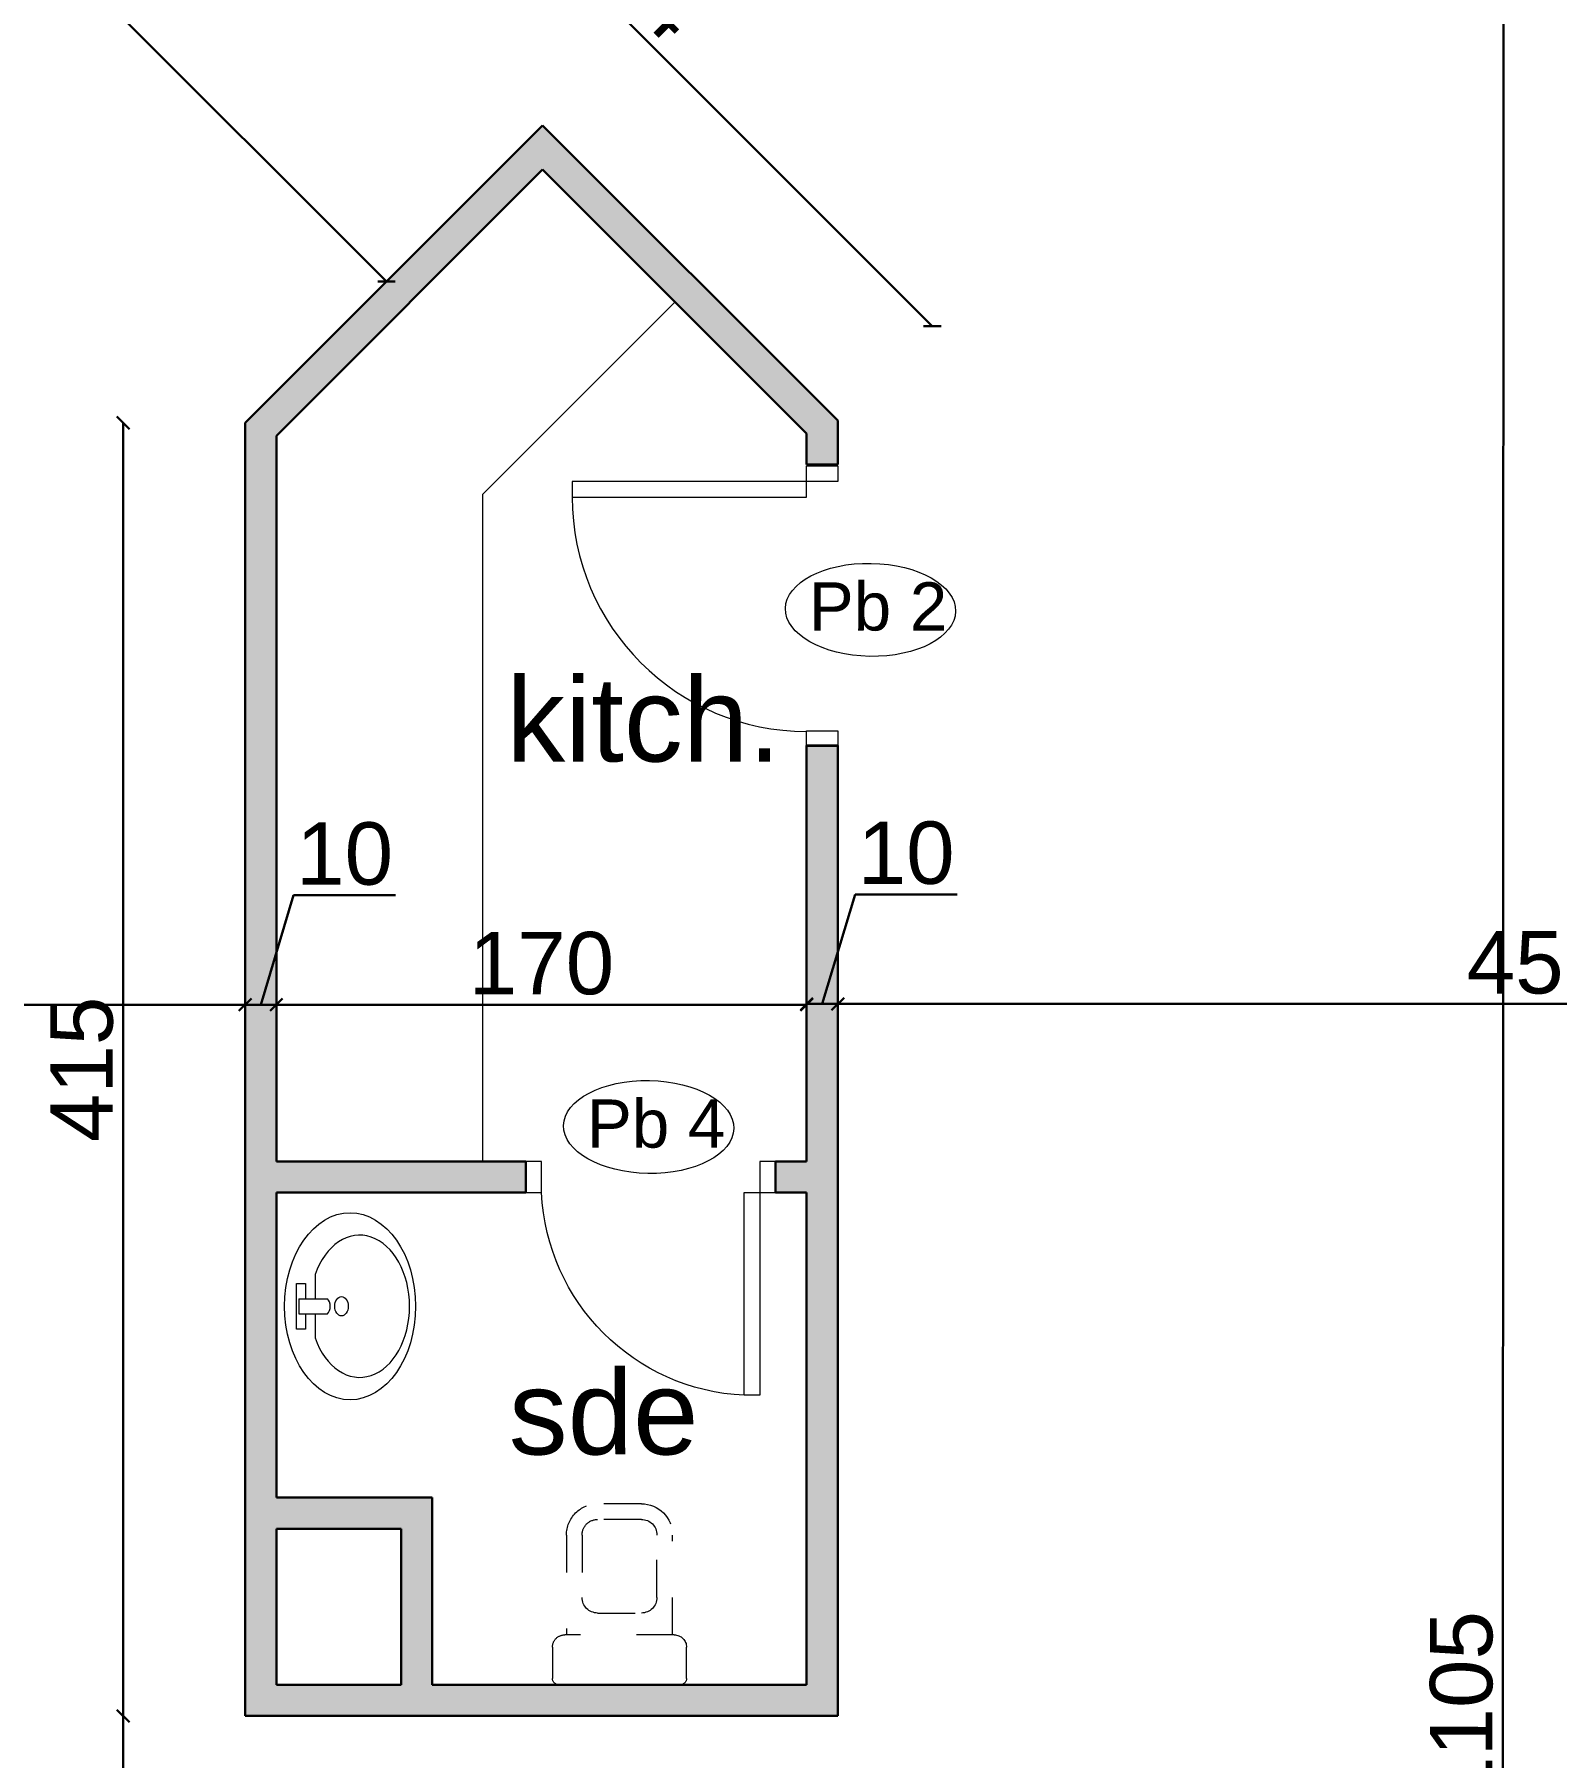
# Model space of a CAD drawing. Header units: millimetres. Extents: x 2804 to 3317, y 6834 to 7064.
# Drawn here: x 2859.86 to 2864.74, y 6926.2 to 6931.72 of the extents above; entities that cross this region are included whole.
import ezdxf

# ---------------------------------------------------------------- set-up
doc = ezdxf.new("R2010")
doc.units = ezdxf.units.MM
doc.header["$PDMODE"] = 1
doc.linetypes.add('ACAD_ISO03W100', pattern=[30, 12, -18])
for name, color, linetype, lineweight in [('cotation', 3, 'Continuous', 30), ('menuise', 50, 'Continuous', 18), ('Zin inter', 80, 'ACAD_ISO03W100', 5), ('zin menuiserie', 150, 'Continuous', 5), ('Zin mur', 30, 'Continuous', 30), ('zin sanit', 150, 'Continuous', 5)]:
    doc.layers.add(name, color=color, linetype=linetype, lineweight=lineweight)
doc.layers.add('zin hatch mur', color=8, linetype='Continuous')
doc.layers.add('zin texte', color=33, linetype='Continuous')
doc.styles.add('ARIAL', font='arial.ttf')
doc.styles.add('PsikTxtStyle', font='arial.ttf')
doc.styles.get("Standard").update_dxf_attribs({"font": 'arial.ttf'})
doc.dimstyles.new('cotation 100', dxfattribs={"dimtxt": 0.2, "dimasz": 0.04, "dimexe": 0, "dimexo": 0, "dimgap": 0.03, "dimtad": 1, "dimdec": 0, "dimlfac": 100, "dimdsep": 46, "dimtxsty": 'ARIAL', "dimblk": 'OBLIQUE', "dimcen": 0.09, "dimse1": 1, "dimse2": 1, "dimclrd": 256, "dimclre": 256, "dimclrt": 256, "dimadec": 3, "dimazin": 2, "dimtfac": 1, "dimtdec": 0, "dimtofl": 0, "dimtmove": 1, "dimatfit": 3, "dimfxl": 0, "dimtolj": 1, "dimtzin": 0, "dimlwd": -1, "dimlwe": -1, "dimarcsym": 0})

# ---------------------------------------------------------------- blocks, each defined once
blk = doc.blocks.new('C3A7SB3P')
at = {"layer": 'zin sanit', "linetype": 'ByBlock'}
for p, q in [((0, -19.5), (0, 19.5)), ((0, -17), (0, 17)), ((2, 21.5), (12, 21.5)), ((16, 17.5), (16, -17.5)), ((16, 17), (48, 17)), ((28, 12), (48, 12)), ((23, -7), (23, 7)), ((53, 7), (53, -7)), ((58, 7), (58, -7)), ((48, -12), (28, -12)), ((12, -21.5), (2, -21.5)), ((48, -17), (16, -17))]:
    blk.add_line(p, q, dxfattribs=at)
for centre, radius, start, end in [((2, 19.5), 2, 90, 180), ((12, 17.5), 4, 0, 90), ((48, 7), 10, 0, 90), ((28, 7), 5, 90, 180), ((48, 7), 5, 0, 90), ((28, -7), 5, 180, 270), ((48, -7), 5, 270, 0), ((48, -7), 10, 270, 0), ((2, -19.5), 2, 180, 270), ((12, -17.5), 4, 270, 0)]:
    blk.add_arc(centre, radius, start, end, dxfattribs=at)
blk = doc.blocks.new('P70')
at = {"layer": 'zin menuiserie'}
for p, q in [((0, 650), (0, 0)), ((50, 650), (0, 650)), ((50, 0), (50, 650)), ((-700, 0), (-650, 0)), ((-700, -100), (-700, 0)), ((-650, 0), (-650, -100)), ((0, 0), (100, 0)), ((50, -100), (50, 0)), ((100, 0), (100, -100)), ((-650, -100), (-700, -100)), ((100, -100), (50, -100))]:
    blk.add_line(p, q, dxfattribs=at)
blk.add_arc((31.3, -31.3), 682, 92.6275, 177.3725, dxfattribs=at)
blk = doc.blocks.new('_Oblique')
at = {"color": 0, "linetype": 'ByBlock', "lineweight": -2}
blk.add_line((-0.5, -0.5), (0.5, 0.5), dxfattribs=at)
blk = doc.blocks.new('*D116')
at = {"layer": 'cotation', "transparency": 16777216}
blk.add_line((2866.9336, 6928.6153), (2862.4359, 6928.6153), dxfattribs=at)
at = {"layer": 'Defpoints', "color": 0, "transparency": 16777216}
for p in [(2862.4359, 6930.3443), (2866.9336, 6929.4546), (2862.4359, 6928.6153)]:
    blk.add_point(p, dxfattribs=at)
at = {"layer": 'cotation', "transparency": 16777216, "xscale": 0.04, "yscale": 0.04, "zscale": 0.04, "rotation": 180}
blk.add_blockref('_Oblique', (2862.4359, 6928.6153), dxfattribs=at)
at = {"layer": 'cotation', "transparency": 16777216, "xscale": 0.04, "yscale": 0.04, "zscale": 0.04}
blk.add_blockref('_Oblique', (2866.9336, 6928.6153), dxfattribs=at)
at = {"layer": 'cotation', "transparency": 16777216, "insert": (2864.6847, 6928.7474), "char_height": 0.2, "attachment_point": 5, "style": 'ARIAL'}
blk.add_mtext('\\A1;450', dxfattribs=at)
blk = doc.blocks.new('*D117')
at = {"layer": 'cotation', "transparency": 16777216}
blk.add_line((2860.6359, 6928.6128), (2862.3359, 6928.6128), dxfattribs=at)
at = {"layer": 'Defpoints', "color": 0, "transparency": 16777216}
for p in [(2860.6359, 6929.1149), (2862.3359, 6929.1149), (2862.3359, 6928.6128)]:
    blk.add_point(p, dxfattribs=at)
at = {"layer": 'cotation', "transparency": 16777216, "xscale": 0.04, "yscale": 0.04, "zscale": 0.04, "rotation": 180}
blk.add_blockref('_Oblique', (2860.6359, 6928.6128), dxfattribs=at)
at = {"layer": 'cotation', "transparency": 16777216, "xscale": 0.04, "yscale": 0.04, "zscale": 0.04}
blk.add_blockref('_Oblique', (2862.3359, 6928.6128), dxfattribs=at)
at = {"layer": 'cotation', "transparency": 16777216, "insert": (2861.4859, 6928.7449), "char_height": 0.2, "attachment_point": 5, "style": 'ARIAL'}
blk.add_mtext('\\A1;170', dxfattribs=at)
blk = doc.blocks.new('*D118')
at = {"layer": 'cotation', "transparency": 16777216}
blk.add_line((2860.989, 6930.9314), (2858.9345, 6932.9859), dxfattribs=at)
at = {"layer": 'Defpoints', "color": 0, "transparency": 16777216}
for p in [(2858.9345, 6932.9859), (2858.4814, 6932.5328), (2860.5359, 6930.4783)]:
    blk.add_point(p, dxfattribs=at)
at = {"layer": 'cotation', "transparency": 16777216, "xscale": 0.04, "yscale": 0.04, "zscale": 0.04}
for p, rotation in [((2858.9345, 6932.9859), 134.9999999998859), ((2860.989, 6930.9314), 314.9999999998859)]:
    blk.add_blockref('_Oblique', p, dxfattribs=dict(at, rotation=rotation))
at = {"layer": 'cotation', "transparency": 16777216, "insert": (2860.0551, 6932.052), "char_height": 0.2, "attachment_point": 5, "rotation": 315, "style": 'ARIAL'}
blk.add_mtext('\\A1;291', dxfattribs=at)
blk = doc.blocks.new('lll')
at = {"layer": 'zin sanit'}
for p, q in [((2861.6865, 7185.9436), (2861.809, 7185.9436)), ((2861.6865, 7185.9192), (2861.6865, 7185.9436)), ((2861.7677, 7185.9373), (2861.7277, 7185.9373)), ((2861.7277, 7185.9373), (2861.7277, 7185.8611)), ((2861.7677, 7185.9373), (2861.7677, 7185.8611)), ((2861.809, 7185.9436), (2861.809, 7185.9192)), ((2861.7277, 7185.8937), (2861.6631, 7185.8937)), ((2861.7277, 7185.9192), (2861.6865, 7185.9192)), ((2861.809, 7185.9192), (2861.7677, 7185.9192)), ((2861.8324, 7185.8937), (2861.7677, 7185.8937))]:
    blk.add_line(p, q, dxfattribs=at)
for centre, major_axis, start_param, end_param in [((2861.7477, 7185.8005), (0.25, 0), 4.712389, 10.995574), ((2861.7477, 7185.7746), (0.19, 0), 2.032408, 7.39237), ((2861.7478, 7185.8234), (-0.0258, 0), 1.570796326798575, 7.853981633978161), ((2861.7477, 7185.8697), (0.0235, 0), 3.694408, 5.73037)]:
    blk.add_ellipse(centre, major_axis=major_axis, ratio=0.7, start_param=start_param, end_param=end_param, dxfattribs=at)
blk = doc.blocks.new('P90')
at = {"ltscale": 0.005}
for p, q in [((-50, 751.6), (-100, 751.6)), ((-100, 751.6), (-100, 0)), ((-50, 0), (-50, 751.6)), ((-900, -100), (-900, 0)), ((-900, 0), (-850, 0)), ((-850, 0), (-850, -100)), ((-100, 0), (-50, 0)), ((-50, 0), (0, 0)), ((-50, -100), (-50, 0)), ((0, 0), (0, -100)), ((-850, -100), (-900, -100)), ((0, -100), (-50, -100))]:
    blk.add_line(p, q, dxfattribs=at)
blk.add_arc((-100, 0), 751.6, 90, 180, dxfattribs=at)
blk = doc.blocks.new('*D131')
at = {"layer": 'cotation', "transparency": 16777216}
blk.add_line((2860.5359, 6928.6128), (2857.7109, 6928.6128), dxfattribs=at)
at = {"layer": 'Defpoints', "color": 0, "transparency": 16777216}
for p in [(2857.7109, 6928.6128), (2857.7109, 6927.4304), (2860.5359, 6927.4304)]:
    blk.add_point(p, dxfattribs=at)
at = {"layer": 'cotation', "transparency": 16777216, "xscale": 0.04, "yscale": 0.04, "zscale": 0.04, "rotation": 180}
blk.add_blockref('_Oblique', (2857.7109, 6928.6128), dxfattribs=at)
at = {"layer": 'cotation', "transparency": 16777216, "xscale": 0.04, "yscale": 0.04, "zscale": 0.04}
blk.add_blockref('_Oblique', (2860.5359, 6928.6128), dxfattribs=at)
at = {"layer": 'cotation', "transparency": 16777216, "insert": (2859.1234, 6928.7449), "char_height": 0.2, "attachment_point": 5, "style": 'ARIAL'}
blk.add_mtext('\\A1;283', dxfattribs=at)
blk = doc.blocks.new('*D134')
at = {"layer": 'cotation', "transparency": 16777216}
blk.add_line((2860.6572, 6932.8701), (2862.7387, 6930.7885), dxfattribs=at)
at = {"layer": 'Defpoints', "color": 0, "transparency": 16777216}
for p in [(2860.5448, 6932.7577), (2862.7387, 6930.7885), (2862.4359, 6930.4857)]:
    blk.add_point(p, dxfattribs=at)
at = {"layer": 'cotation', "transparency": 16777216, "xscale": 0.04, "yscale": 0.04, "zscale": 0.04}
for p, rotation in [((2860.6572, 6932.8701), 135.0000000005856), ((2862.7387, 6930.7885), 315.0000000005855)]:
    blk.add_blockref('_Oblique', p, dxfattribs=dict(at, rotation=rotation))
at = {"layer": 'cotation', "transparency": 16777216, "insert": (2861.7914, 6931.9227), "char_height": 0.2, "attachment_point": 5, "rotation": 315, "style": 'ARIAL'}
blk.add_mtext('\\A1;294', dxfattribs=at)
blk = doc.blocks.new('*D147')
at = {"layer": 'cotation', "transparency": 16777216}
blk.add_line((2860.1448, 6922.4786), (2860.1448, 6926.3327), dxfattribs=at)
at = {"layer": 'Defpoints', "color": 0, "transparency": 16777216}
for p in [(2860.1448, 6926.3327), (2860.5359, 6926.3327), (2860.5359, 6922.4786)]:
    blk.add_point(p, dxfattribs=at)
at = {"layer": 'cotation', "transparency": 16777216, "xscale": 0.04, "yscale": 0.04, "zscale": 0.04}
for p, rotation in [((2860.1448, 6926.3327), 90), ((2860.1448, 6922.4786), 270)]:
    blk.add_blockref('_Oblique', p, dxfattribs=dict(at, rotation=rotation))
at = {"layer": 'cotation', "transparency": 16777216, "insert": (2860.0126, 6924.4056), "char_height": 0.2, "attachment_point": 5, "rotation": 90, "style": 'ARIAL'}
blk.add_mtext('\\A1;385', dxfattribs=at)
blk = doc.blocks.new('*D148')
at = {"layer": 'cotation', "transparency": 16777216}
blk.add_line((2860.1448, 6926.3327), (2860.1448, 6930.4783), dxfattribs=at)
at = {"layer": 'Defpoints', "color": 0, "transparency": 16777216}
for p in [(2860.1448, 6930.4783), (2860.5359, 6930.4783), (2860.5359, 6926.3327)]:
    blk.add_point(p, dxfattribs=at)
at = {"layer": 'cotation', "transparency": 16777216, "xscale": 0.04, "yscale": 0.04, "zscale": 0.04}
for p, rotation in [((2860.1448, 6930.4783), 90), ((2860.1448, 6926.3327), 270)]:
    blk.add_blockref('_Oblique', p, dxfattribs=dict(at, rotation=rotation))
at = {"layer": 'cotation', "transparency": 16777216, "insert": (2860.0127, 6928.4055), "char_height": 0.2, "attachment_point": 5, "rotation": 90, "style": 'ARIAL'}
blk.add_mtext('\\A1;415', dxfattribs=at)
blk = doc.blocks.new('*D772')
at = {"layer": 'cotation', "transparency": 16777216}
for p, q in [((2862.3859, 6928.6153), (2862.4913, 6928.9667)), ((2862.4913, 6928.9667), (2862.8183, 6928.9667)), ((2862.4359, 6928.6153), (2862.3359, 6928.6153))]:
    blk.add_line(p, q, dxfattribs=at)
at = {"layer": 'Defpoints', "color": 0, "transparency": 16777216}
for p in [(2862.4359, 6930.3443), (2862.3359, 6928.6153), (2862.3359, 6928.1107)]:
    blk.add_point(p, dxfattribs=at)
at = {"layer": 'cotation', "transparency": 16777216, "xscale": 0.04, "yscale": 0.04, "zscale": 0.04, "rotation": 180}
blk.add_blockref('_Oblique', (2862.3359, 6928.6153), dxfattribs=at)
at = {"layer": 'cotation', "transparency": 16777216, "xscale": 0.04, "yscale": 0.04, "zscale": 0.04}
blk.add_blockref('_Oblique', (2862.4359, 6928.6153), dxfattribs=at)
at = {"layer": 'cotation', "transparency": 16777216, "insert": (2862.6548, 6929.0988), "char_height": 0.2, "attachment_point": 5, "style": 'ARIAL'}
blk.add_mtext('\\A1;10', dxfattribs=at)
blk = doc.blocks.new('*D773')
at = {"layer": 'cotation', "transparency": 16777216}
for p, q in [((2860.5859, 6928.6128), (2860.6913, 6928.9641)), ((2860.6913, 6928.9641), (2861.0183, 6928.9641)), ((2860.6359, 6928.6128), (2860.5359, 6928.6128))]:
    blk.add_line(p, q, dxfattribs=at)
at = {"layer": 'Defpoints', "color": 0, "transparency": 16777216}
for p in [(2860.6359, 6929.1149), (2860.5359, 6928.6128), (2860.5359, 6928.083)]:
    blk.add_point(p, dxfattribs=at)
at = {"layer": 'cotation', "transparency": 16777216, "xscale": 0.04, "yscale": 0.04, "zscale": 0.04, "rotation": 180}
blk.add_blockref('_Oblique', (2860.5359, 6928.6128), dxfattribs=at)
at = {"layer": 'cotation', "transparency": 16777216, "xscale": 0.04, "yscale": 0.04, "zscale": 0.04}
blk.add_blockref('_Oblique', (2860.6359, 6928.6128), dxfattribs=at)
at = {"layer": 'cotation', "transparency": 16777216, "insert": (2860.8548, 6929.0962), "char_height": 0.2, "attachment_point": 5, "style": 'ARIAL'}
blk.add_mtext('\\A1;10', dxfattribs=at)
blk = doc.blocks.new('*D796')
at = {"layer": 'cotation', "transparency": 16777216}
blk.add_line((2864.5694, 6931.885), (2864.5654, 6920.8313), dxfattribs=at)
at = {"layer": 'Defpoints', "color": 0, "transparency": 16777216}
for p in [(2863.9729, 6931.8852), (2864.5654, 6920.8313), (2866.3306, 6920.8307)]:
    blk.add_point(p, dxfattribs=at)
at = {"layer": 'cotation', "transparency": 16777216, "xscale": 0.04, "yscale": 0.04, "zscale": 0.04}
for p, rotation in [((2864.5694, 6931.885), 89.97948378173861), ((2864.5654, 6920.8313), 269.9794837817386)]:
    blk.add_blockref('_Oblique', p, dxfattribs=dict(at, rotation=rotation))
at = {"layer": 'cotation', "transparency": 16777216, "insert": (2864.4353, 6926.3582), "char_height": 0.2, "attachment_point": 5, "rotation": 89.9795, "style": 'ARIAL'}
blk.add_mtext('\\A1;1105', dxfattribs=at)
blk = doc.blocks.new('pb1')
at = {"layer": 'menuise'}
blk.add_ellipse((2979.6383, 6941.2136), major_axis=(-0.2729, 0.0047), ratio=0.546469, start_param=-1.570796, end_param=4.712389, dxfattribs=at)
at = {"layer": 'menuise', "insert": (2979.4407, 6941.3018), "char_height": 0.1544, "width": 2.341262, "attachment_point": 1, "style": 'PsikTxtStyle'}
blk.add_mtext('Pb 2', dxfattribs=at)
blk = doc.blocks.new('pb3')
at = {"layer": 'menuise'}
blk.add_ellipse((2903.9566, 6929.8802), major_axis=(-0.2729, 0.0047), ratio=0.546469, start_param=-1.570796, end_param=4.712389, dxfattribs=at)
at = {"layer": 'menuise', "insert": (2903.7589, 6929.9684), "char_height": 0.1544, "width": 2.341262, "attachment_point": 1, "style": 'PsikTxtStyle'}
blk.add_mtext('Pb 4', dxfattribs=at)

msp = doc.modelspace()

# ---------------------------------------------------------------- hatches: boundary and pattern name
at = {"layer": 'zin hatch mur'}
h = msp.add_hatch(color=256, dxfattribs=at)
h.dxf.hatch_style = 1
h.paths.add_polyline_path([(2861.4359, 6928.1107), (2860.6359, 6928.1107), (2860.6359, 6930.4369), (2861.4896, 6931.2906), (2862.3359, 6930.4443), (2862.3359, 6930.3443), (2862.4359, 6930.3443), (2862.4359, 6930.4857), (2861.4896, 6931.432), (2860.5359, 6930.4783), (2860.5359, 6926.3327), (2862.4359, 6926.3327), (2862.4359, 6929.4443), (2862.3359, 6929.4443), (2862.3359, 6928.1107), (2862.2359, 6928.1107), (2862.2359, 6928.0107), (2862.3359, 6928.0107), (2862.3359, 6926.4327), (2861.1359, 6926.4327), (2861.1359, 6927.0327), (2860.6359, 6927.0327), (2860.6359, 6928.0107), (2861.4359, 6928.0107)])
h.paths.add_polyline_path([(2861.0359, 6926.9327), (2861.0359, 6926.4327), (2860.6359, 6926.4327), (2860.6359, 6926.9327)], flags=16)
h.paths.add_polyline_path([(2860.9859, 6926.8827), (2860.9859, 6926.4827), (2860.9159, 6926.8127), (2860.6859, 6926.8827)], flags=0)

# ---------------------------------------------------------------- linework, layer by layer
at = {"layer": 'Zin mur'}
for p, q in [((2861.4896, 6931.432), (2860.5359, 6930.4783)), ((2861.4896, 6931.432), (2862.4359, 6930.4857)), ((2861.4896, 6931.2906), (2860.6359, 6930.4369)), ((2861.4896, 6931.2906), (2862.3359, 6930.4443)), ((2860.5359, 6926.3327), (2860.5359, 6930.4783)), ((2862.3359, 6930.4443), (2862.3359, 6930.3443)), ((2862.4359, 6930.4857), (2862.4359, 6930.3443)), ((2860.6359, 6928.1107), (2860.6359, 6930.4369)), ((2862.3359, 6930.3443), (2862.4359, 6930.3443)), ((2862.3359, 6929.4443), (2862.3359, 6928.1107)), ((2862.3359, 6929.4443), (2862.4359, 6929.4443)), ((2862.4359, 6929.4443), (2862.4359, 6926.3327)), ((2860.6359, 6928.1107), (2861.4359, 6928.1107)), ((2861.4359, 6928.0107), (2861.4359, 6928.1107)), ((2862.2359, 6928.0107), (2862.2359, 6928.1107)), ((2862.2359, 6928.1107), (2862.3359, 6928.1107)), ((2860.6359, 6928.0107), (2861.4359, 6928.0107)), ((2860.6359, 6928.0107), (2860.6359, 6927.0327)), ((2862.2359, 6928.0107), (2862.3359, 6928.0107)), ((2862.3359, 6926.4327), (2862.3359, 6928.0107)), ((2861.1359, 6927.0327), (2860.6359, 6927.0327)), ((2861.1359, 6927.0327), (2861.1359, 6926.4327)), ((2860.6359, 6926.9327), (2860.6359, 6926.4327)), ((2861.0359, 6926.9327), (2860.6359, 6926.9327)), ((2861.0359, 6926.9327), (2861.0359, 6926.4327)), ((2860.6359, 6926.4327), (2861.0359, 6926.4327)), ((2861.1359, 6926.4327), (2862.3359, 6926.4327)), ((2862.4359, 6926.3327), (2860.5359, 6926.3327))]:
    msp.add_line(p, q, dxfattribs=at)
at = {"layer": 'zin sanit'}
for p, q in [((2861.9139, 6930.8663), (2861.2962, 6930.2486)), ((2861.2962, 6930.2486), (2861.2962, 6928.1107))]:
    msp.add_line(p, q, dxfattribs=at)

# ---------------------------------------------------------------- block references
at = {"layer": 'cotation'}
for name, p in [('pb1', (-117.0978, -11.3348)), ('pb3', (-42.1273, -1.6594))]:
    msp.add_blockref(name, p, dxfattribs=at)
at = {"layer": 'Zin inter', "ltscale": 0.01}
for name, p, xscale, yscale, zscale, rotation in [('P70', (2862.1359, 6928.0107), -0.001, 0.001, 0.001, 180), ('lll', (11483.8328, 3493.5488), 1.2, 1.2, 1.2, 90.00000000001715), ('C3A7SB3P', (2861.7359, 6926.4327), -0.01, 0.01, 0.01, 270)]:
    msp.add_blockref(name, p, dxfattribs=dict(at, xscale=xscale, yscale=yscale, zscale=zscale, rotation=rotation))
at = {"layer": 'zin menuiserie', "xscale": 0.0009999999999999994, "yscale": 0.0009999999999999994, "zscale": 0.0009999999999999994, "rotation": 90}
msp.add_blockref('P90', (2862.3359, 6930.3406), dxfattribs=at)

# ---------------------------------------------------------------- texts
at = {"layer": 'zin texte', "char_height": 0.27, "attachment_point": 1}
for s, insert in [('kitch.', (2861.373, 6929.6625)), ('sde', (2861.381, 6927.441))]:
    msp.add_mtext_dynamic_manual_height_columns(s, width=34.103171, gutter_width=12.5, heights=[0], dxfattribs=dict(at, insert=insert))

# ---------------------------------------------------------------- dimensions: what is measured, and where the dimension line sits
at = {"layer": 'cotation'}
for p1, p2, distance, picture, middle in [((2860.5359, 6930.4783), (2858.4814, 6932.5328), -0.6407, '*D118', (2860.0551, 6932.052)), ((2860.6359, 6929.1149), (2862.3359, 6929.1149), -0.5021, '*D117', (2861.4859, 6928.7449))]:
    dim = msp.add_aligned_dim(p1=p1, p2=p2, distance=distance, dimstyle='cotation 100', dxfattribs=at)
    dim.commit()
    dim.dimension.update_dxf_attribs({"geometry": picture, "text_midpoint": middle})
for base, p1, p2, angle, picture, middle in [((2862.7387, 6930.7885), (2860.5448, 6932.7577), (2862.4359, 6930.4857), 315, '*D134', (2861.7914, 6931.9227)), ((2864.5654, 6920.8313), (2863.9729, 6931.8852), (2866.3306, 6920.8307), 269.9795, '*D796', (2864.4353, 6926.3582)), ((2860.1448, 6930.4783), (2860.5359, 6926.3327), (2860.5359, 6930.4783), 90, '*D148', (2860.0127, 6928.4055)), ((2860.5359, 6928.6128), (2860.6359, 6929.1149), (2860.5359, 6928.083), 180, '*D773', (2860.7213, 6929.0962)), ((2860.1448, 6926.3327), (2860.5359, 6922.4786), (2860.5359, 6926.3327), 90, '*D147', (2860.0126, 6924.4056))]:
    dim = msp.add_linear_dim(base=base, p1=p1, p2=p2, angle=angle, dimstyle='cotation 100', dxfattribs=at)
    dim.commit()
    dim.dimension.update_dxf_attribs({"geometry": picture, "text_midpoint": middle})
for base, p1, p2, picture, middle in [((2862.3359, 6928.6153), (2862.4359, 6930.3443), (2862.3359, 6928.1107), '*D772', (2862.5213, 6929.0988)), ((2862.4359, 6928.6153), (2866.9336, 6929.4546), (2862.4359, 6930.3443), '*D116', (2864.6847, 6928.7474)), ((2857.7108970712, 6928.6127608677), (2860.5358970712, 6927.4304051401), (2857.7108970712, 6927.4304051401), '*D131', (2859.1233970712, 6928.7449436781))]:
    dim = msp.add_linear_dim(base=base, p1=p1, p2=p2, dimstyle='cotation 100', dxfattribs=at)
    dim.commit()
    dim.dimension.update_dxf_attribs({"geometry": picture, "text_midpoint": middle})

doc.saveas('drawing.dxf')
